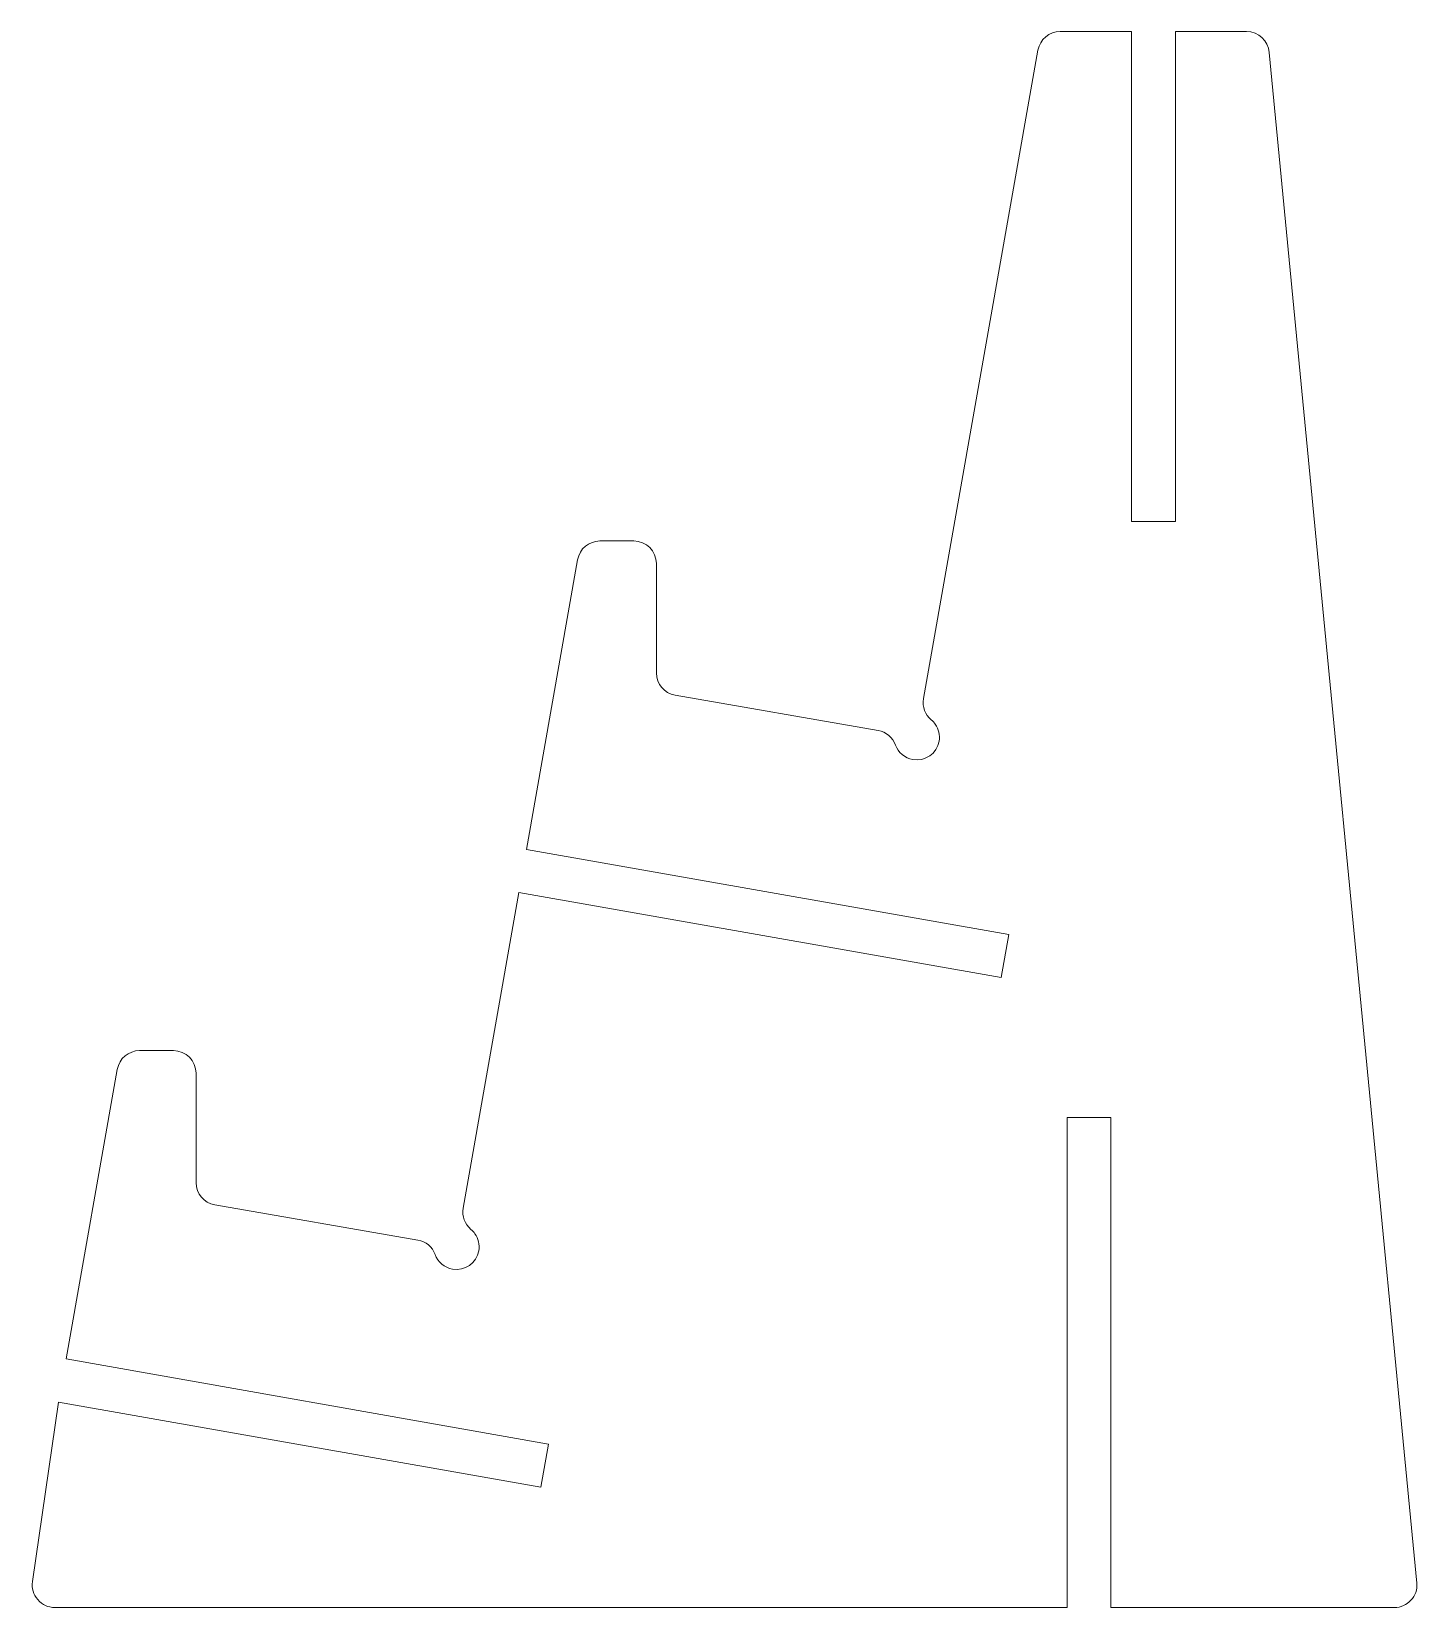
# Model space of a CAD drawing. Header units: millimetres. Extents: x 594 to 777, y -167 to 42.
import ezdxf

# ---------------------------------------------------------------- set-up
doc = ezdxf.new("R2010")
doc.units = ezdxf.units.MM
doc.header["$MEASUREMENT"] = 0
doc.layers.add('Layer 1', color=7, linetype='Continuous')

msp = doc.modelspace()

# ---------------------------------------------------------------- linework, layer by layer
at = {"layer": 'Layer 1', "color": 250, "lineweight": 9}
msp.add_open_spline([(711.7822, -46.4305), (711.7822, -46.4305), (726.9416, 39.45), (726.9416, 39.45), (727.1969, 40.8961), (728.4274, 41.9286), (729.8959, 41.9286), (729.8959, 41.9286), (739.3422, 41.9286), (739.3422, 41.9286), (739.3422, 41.9286), (739.3422, -22.9714), (739.3422, -22.9714), (739.3422, -22.9714), (745.1422, -22.9714), (745.1422, -22.9714), (745.1422, -22.9714), (745.1422, 41.9286), (745.1422, 41.9286), (745.1422, 41.9286), (754.5883, 41.9286), (754.5883, 41.9286), (756.1646, 41.9286), (757.4291, 40.7137), (757.5805, 39.1452), (757.5805, 39.1452), (777.1461, -163.5818), (777.1461, -163.5818), (777.2291, -164.4416), (776.9391, -165.209), (776.3505, -165.8417), (775.7619, -166.4744), (775.0166, -166.7984), (774.154, -166.7984), (774.154, -166.7984), (736.6022, -166.7984), (736.6022, -166.7984), (736.6022, -166.7984), (736.6022, -101.8984), (736.6022, -101.8984), (736.6022, -101.8984), (730.8022, -101.8984), (730.8022, -101.8984), (730.8022, -101.8984), (730.8022, -166.7984), (730.8022, -166.7984), (730.8022, -166.7984), (596.6729, -166.7984), (596.6729, -166.7984), (595.7707, -166.7984), (594.9936, -166.4431), (594.4034, -165.7604), (593.8132, -165.0777), (593.5744, -164.2577), (593.7044, -163.3647), (593.7044, -163.3647), (597.1645, -139.6002), (597.1645, -139.6002), (597.1645, -139.6002), (661.0772, -150.8778), (661.0772, -150.8778), (661.0772, -150.8778), (662.0849, -145.166), (662.0849, -145.166), (662.0849, -145.166), (598.1722, -133.8884), (598.1722, -133.8884), (598.1722, -133.8884), (604.9418, -95.527), (604.9418, -95.527), (605.197, -94.0809), (606.4276, -93.0484), (607.8961, -93.0484), (607.8961, -93.0484), (612.3792, -93.0484), (612.3792, -93.0484), (614.0315, -93.0484), (615.3792, -94.3961), (615.3792, -96.0484), (615.3792, -96.0484), (615.3792, -110.5251), (615.3792, -110.5251), (615.3792, -111.9962), (616.4155, -113.2302), (617.8652, -113.4807), (617.8652, -113.4807), (644.7543, -118.1288), (644.7543, -118.1288), (645.8414, -118.3167), (646.6813, -119.0179), (647.0605, -120.0539), (647.4161, -121.0256), (648.2656, -121.787), (649.3579, -121.9797), (650.9895, -122.2675), (652.5456, -121.1783), (652.8336, -119.5466), (652.9776, -118.7308), (652.7771, -117.9338), (652.3369, -117.3049), (652.1867, -117.0904), (652.0086, -116.8953), (651.8069, -116.7258), (650.9639, -116.0176), (650.591, -114.9917), (650.7825, -113.9074), (650.7825, -113.9074), (658.1644, -72.1001), (658.1644, -72.1001), (658.1644, -72.1001), (722.0771, -83.3777), (722.0771, -83.3777), (722.0771, -83.3777), (723.0848, -77.6659), (723.0848, -77.6659), (723.0848, -77.6659), (659.1721, -66.3883), (659.1721, -66.3883), (659.1721, -66.3883), (665.9418, -28.027), (665.9418, -28.027), (666.197, -26.5809), (667.4276, -25.5484), (668.8961, -25.5484), (668.8961, -25.5484), (673.3792, -25.5484), (673.3792, -25.5484), (675.0315, -25.5484), (676.3792, -26.8961), (676.3792, -28.5484), (676.3792, -28.5484), (676.3792, -43.0251), (676.3792, -43.0251), (676.3792, -44.4962), (677.4157, -45.7291), (678.8652, -45.9807), (678.8652, -45.9807), (705.7558, -50.6504), (705.7558, -50.6504), (706.8423, -50.8391), (707.6813, -51.5403), (708.06, -52.576), (708.4154, -53.5482), (709.2651, -54.3099), (710.3578, -54.5027), (711.9894, -54.7905), (713.5455, -53.7013), (713.8335, -52.0696), (713.9775, -51.2538), (713.777, -50.4568), (713.3368, -49.8279), (713.1866, -49.6134), (713.0084, -49.4183), (712.8067, -49.2488), (711.9638, -48.5405), (711.5908, -47.5148), (711.7822, -46.4305)], degree=3, knots=[0, 0, 0, 0, 0.01923077, 0.01923077, 0.01923077, 0.03846154, 0.03846154, 0.03846154, 0.05769231, 0.05769231, 0.05769231, 0.07692308, 0.07692308, 0.07692308, 0.09615385, 0.09615385, 0.09615385, 0.11538462, 0.11538462, 0.11538462, 0.13461538, 0.13461538, 0.13461538, 0.15384615, 0.15384615, 0.15384615, 0.17307692, 0.17307692, 0.17307692, 0.19230769, 0.19230769, 0.19230769, 0.21153846, 0.21153846, 0.21153846, 0.23076923, 0.23076923, 0.23076923, 0.25, 0.25, 0.25, 0.26923077, 0.26923077, 0.26923077, 0.28846154, 0.28846154, 0.28846154, 0.30769231, 0.30769231, 0.30769231, 0.32692308, 0.32692308, 0.32692308, 0.34615385, 0.34615385, 0.34615385, 0.36538462, 0.36538462, 0.36538462, 0.38461538, 0.38461538, 0.38461538, 0.40384615, 0.40384615, 0.40384615, 0.42307692, 0.42307692, 0.42307692, 0.44230769, 0.44230769, 0.44230769, 0.46153846, 0.46153846, 0.46153846, 0.48076923, 0.48076923, 0.48076923, 0.5, 0.5, 0.5, 0.51923077, 0.51923077, 0.51923077, 0.53846154, 0.53846154, 0.53846154, 0.55769231, 0.55769231, 0.55769231, 0.57692308, 0.57692308, 0.57692308, 0.59615385, 0.59615385, 0.59615385, 0.61538462, 0.61538462, 0.61538462, 0.63461538, 0.63461538, 0.63461538, 0.65384615, 0.65384615, 0.65384615, 0.67307692, 0.67307692, 0.67307692, 0.69230769, 0.69230769, 0.69230769, 0.71153846, 0.71153846, 0.71153846, 0.73076923, 0.73076923, 0.73076923, 0.75, 0.75, 0.75, 0.76923077, 0.76923077, 0.76923077, 0.78846154, 0.78846154, 0.78846154, 0.80769231, 0.80769231, 0.80769231, 0.82692308, 0.82692308, 0.82692308, 0.84615385, 0.84615385, 0.84615385, 0.86538462, 0.86538462, 0.86538462, 0.88461538, 0.88461538, 0.88461538, 0.90384615, 0.90384615, 0.90384615, 0.92307692, 0.92307692, 0.92307692, 0.94230769, 0.94230769, 0.94230769, 0.96153846, 0.96153846, 0.96153846, 0.98076923, 0.98076923, 0.98076923, 1, 1, 1, 1], dxfattribs=at)

doc.saveas('drawing.dxf')
